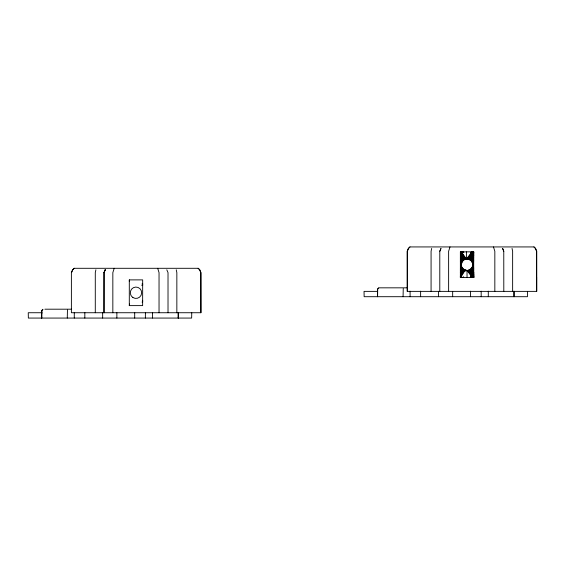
<?xml version="1.0" encoding="UTF-8"?>
<svg xmlns="http://www.w3.org/2000/svg" width="565" height="565" viewBox="0 0 565 565"><rect width="100%" height="100%" fill="white"/><g stroke="black" fill="none" stroke-linecap="round" stroke-linejoin="round"><path stroke-width="0.85" d="M129.3 305.616L129.3 279.887L142.677 279.887L142.634 305.616L129.3 305.616L129.611 304.027M460.369 277.57L460.369 251.849L473.703 251.849L473.703 277.57L460.369 277.57L460.369 276.031L460.821 275.96M473.188 254.695L473.286 251.849L473.449 256.934L473.675 251.849L473.406 256.891L473.463 251.849L468.851 259.321L466.683 258.756M473.668 255.634L473.59 251.849M473.195 276.158L473.286 277.57L473.406 272.521L473.675 277.57L473.703 272.266L472.976 272.33M191.754 312.735L191.648 318.067L28.356 318.067L28.25 312.735L41.859 312.735M527.541 291.37L527.442 296.703L364.143 296.703L364.044 291.37L377.646 291.37M141.893 285.134L142.648 285.191L142.677 283.75L142.147 283.446M473.406 256.891L473.463 251.849L473.406 256.891L473.703 255.712M377.695 289.259L377.589 296.703M463.095 270.437L464.225 270.6C459.041 267.054 461.591 257.661 468.258 259.151L473.089 251.849M461.753 266.814L460.369 270.882C465.984 272.026 474.875 269.533 472.411 262.132M460.765 270.713L460.369 272.266L460.765 269.78M473.173 260.465L473.442 256.948M460.369 272.266L460.708 270.543M95.895 269.795L95.287 272.62L95.287 312.735M431.681 248.43L431.074 251.256L431.074 291.37M67.454 309.931L67.277 318.067M403.248 288.567L403.071 296.703M460.369 268.495L461.358 265.013L460.369 261.44M473.703 260.924L472.714 264.399L473.703 267.98M460.369 269.194L461.421 265.628M473.703 260.225L472.651 263.791L472.284 261.461M460.369 270.882L462.114 272.266L460.369 270.042L461.556 266.228M473.703 259.377L472.517 263.184L471.372 261.03L468.851 259.321M472.319 262.605L473.703 258.424M460.369 271.998L462.008 267.372M473.703 257.421L472.058 262.047L471.945 260.416M460.369 273.022L462.325 267.902M471.74 261.517L473.703 256.397M104.031 272.62L105.203 269.795L104.031 272.62L103.995 312.735L104.031 272.62L105.168 269.795M439.824 251.256L440.997 248.43L439.789 251.256L439.789 291.37M473.703 273.707L473.675 277.57L473.406 272.521L473.675 277.57L473.59 273.848M71.571 272.62L72.737 269.795L74.227 268.297M460.369 274.018L462.7 268.389L465.645 270.501M471.372 261.03L473.703 255.401M460.369 274.964L463.123 268.834M470.949 260.578L473.703 254.455M460.369 275.84L463.597 269.237M470.476 260.183L473.703 253.579M114.215 268.297L112.838 272.62L112.838 312.735M450.008 246.933L448.624 251.256L448.624 291.37M460.369 276.631L464.105 269.583M469.967 259.836L473.703 252.781M377.794 288.927L378.755 287.966M469.423 259.547L473.703 252.075M460.369 277.344L464.649 269.872L467.036 270.395L472.375 277.57M460.609 277.57L465.221 270.098M472.721 251.849L467.651 259.053L466.033 258.629M467.036 259.024L472.375 251.849M461.351 251.849L466.422 259.053L472.058 251.849M410.02 246.933L408.53 248.43L407.365 251.256L407.365 291.37M42.961 309.33L41.902 310.623L41.874 313.335M42.756 309.33L41.69 310.623L41.655 318.067M378.55 287.966L377.484 289.259L377.448 296.703M473.569 273.87L473.195 274.004L473.286 277.57M470.468 252.407L471.923 251.849M463.625 277.055L462.149 277.57L463.738 277.055M142.048 302.07L142.677 301.752L142.648 300.312M460.369 270.501L466.422 270.36M536.63 277.147L536.63 291.37M129.321 281.427L129.357 279.887M379.235 287.832L407.605 287.832M44.868 309.196L71.515 309.196M460.369 270.042L465.814 270.261M472.947 257.089L473.703 257.146L472.99 257.089M462.876 270.699L460.722 270.487M141.935 285.127L142.648 285.191M463.003 270.437L460.68 270.049M463.625 252.357L462.149 251.849L463.816 252.357M470.257 277.055L471.923 277.57L470.468 277.012M462.149 251.849L463.738 252.357M466.047 258.403L468.258 259.151M533.904 246.933L535.401 248.43L536.566 251.256L536.566 291.37M198.117 268.297L199.607 269.795L200.773 272.62L200.872 312.735M467.651 270.36L472.721 277.57M460.984 251.849L465.814 259.151M468.258 270.261L473.089 277.57M460.609 251.849L465.221 259.321M468.851 270.098L473.456 277.57L473.456 273.919L473.463 277.57L473.279 273.976M460.369 252.075L464.649 259.547M469.423 269.872L473.703 277.344M469.967 269.583L473.703 276.631M460.369 252.781L464.105 259.836M493.471 246.933L494.834 251.256L494.834 291.37M157.684 268.297L159.04 272.62L159.04 312.735M470.476 269.237L473.703 275.84M460.369 253.579L463.597 260.183M470.949 268.834L473.703 274.964M460.369 254.455L463.123 260.578M502.638 248.43L503.803 251.256M502.603 248.43L503.768 251.256L503.803 291.37M471.372 268.389L473.703 274.018M460.369 255.401L462.7 261.03M166.809 269.795L168.017 272.62L168.017 312.735M471.74 267.902L473.703 273.022M460.369 256.397L462.325 261.517M472.058 267.372L473.703 271.998M460.369 257.421L462.008 262.047M472.319 266.814L473.703 270.988M460.369 258.424L461.753 262.605M472.517 266.228L473.703 270.042M460.369 259.377L461.556 263.184M472.651 265.628L473.703 269.194M460.369 260.225L461.421 263.791M472.714 265.013L473.703 268.495M460.369 260.924L461.358 264.399M512.038 248.43L512.632 251.256L512.632 291.37M176.245 269.795L176.845 272.62L176.845 312.735M473.286 251.849L473.385 255.465M514.079 291.37L514.079 296.703M513.945 291.187L513.945 296.703M488.294 291.187L488.294 296.703M481.161 291.187L481.196 296.703M470.49 291.187L470.49 296.703M467.036 270.395L467.036 277.57M466.422 251.849L466.422 259.053M452.664 291.37L452.664 296.703M438.447 291.37L438.447 296.703M420.621 291.187L420.621 296.703M410.07 291.187L410.105 296.703M178.363 312.551L178.342 318.067M178.152 312.551L178.152 318.067M152.501 312.551L152.501 318.067M145.403 312.551L145.367 318.067M134.696 312.551L134.696 318.067M116.87 312.735L116.87 318.067M102.653 312.735L102.653 318.067M84.828 312.551L84.828 318.067M74.276 312.551L74.276 318.067M41.803 312.735L41.803 318.067M72.56 269.795L71.388 272.62L71.388 312.735L200.956 312.735L200.956 272.62L199.784 269.795L198.28 268.297L74.064 268.297L72.56 269.795M408.347 248.43L407.174 251.256L407.174 291.37L536.75 291.37L536.75 251.256L535.578 248.43L534.073 246.933L409.851 246.933L408.347 248.43M473.703 272.266L473.209 272.365L473.703 272.266M471.923 277.57L470.327 277.055L471.923 277.57M132.874 297.515A5.685 5.685 0 0 0 141.66 293.058A5.685 5.685 0 0 0 133.411 287.677A5.685 5.685 0 0 0 132.874 297.515"/></g></svg>
